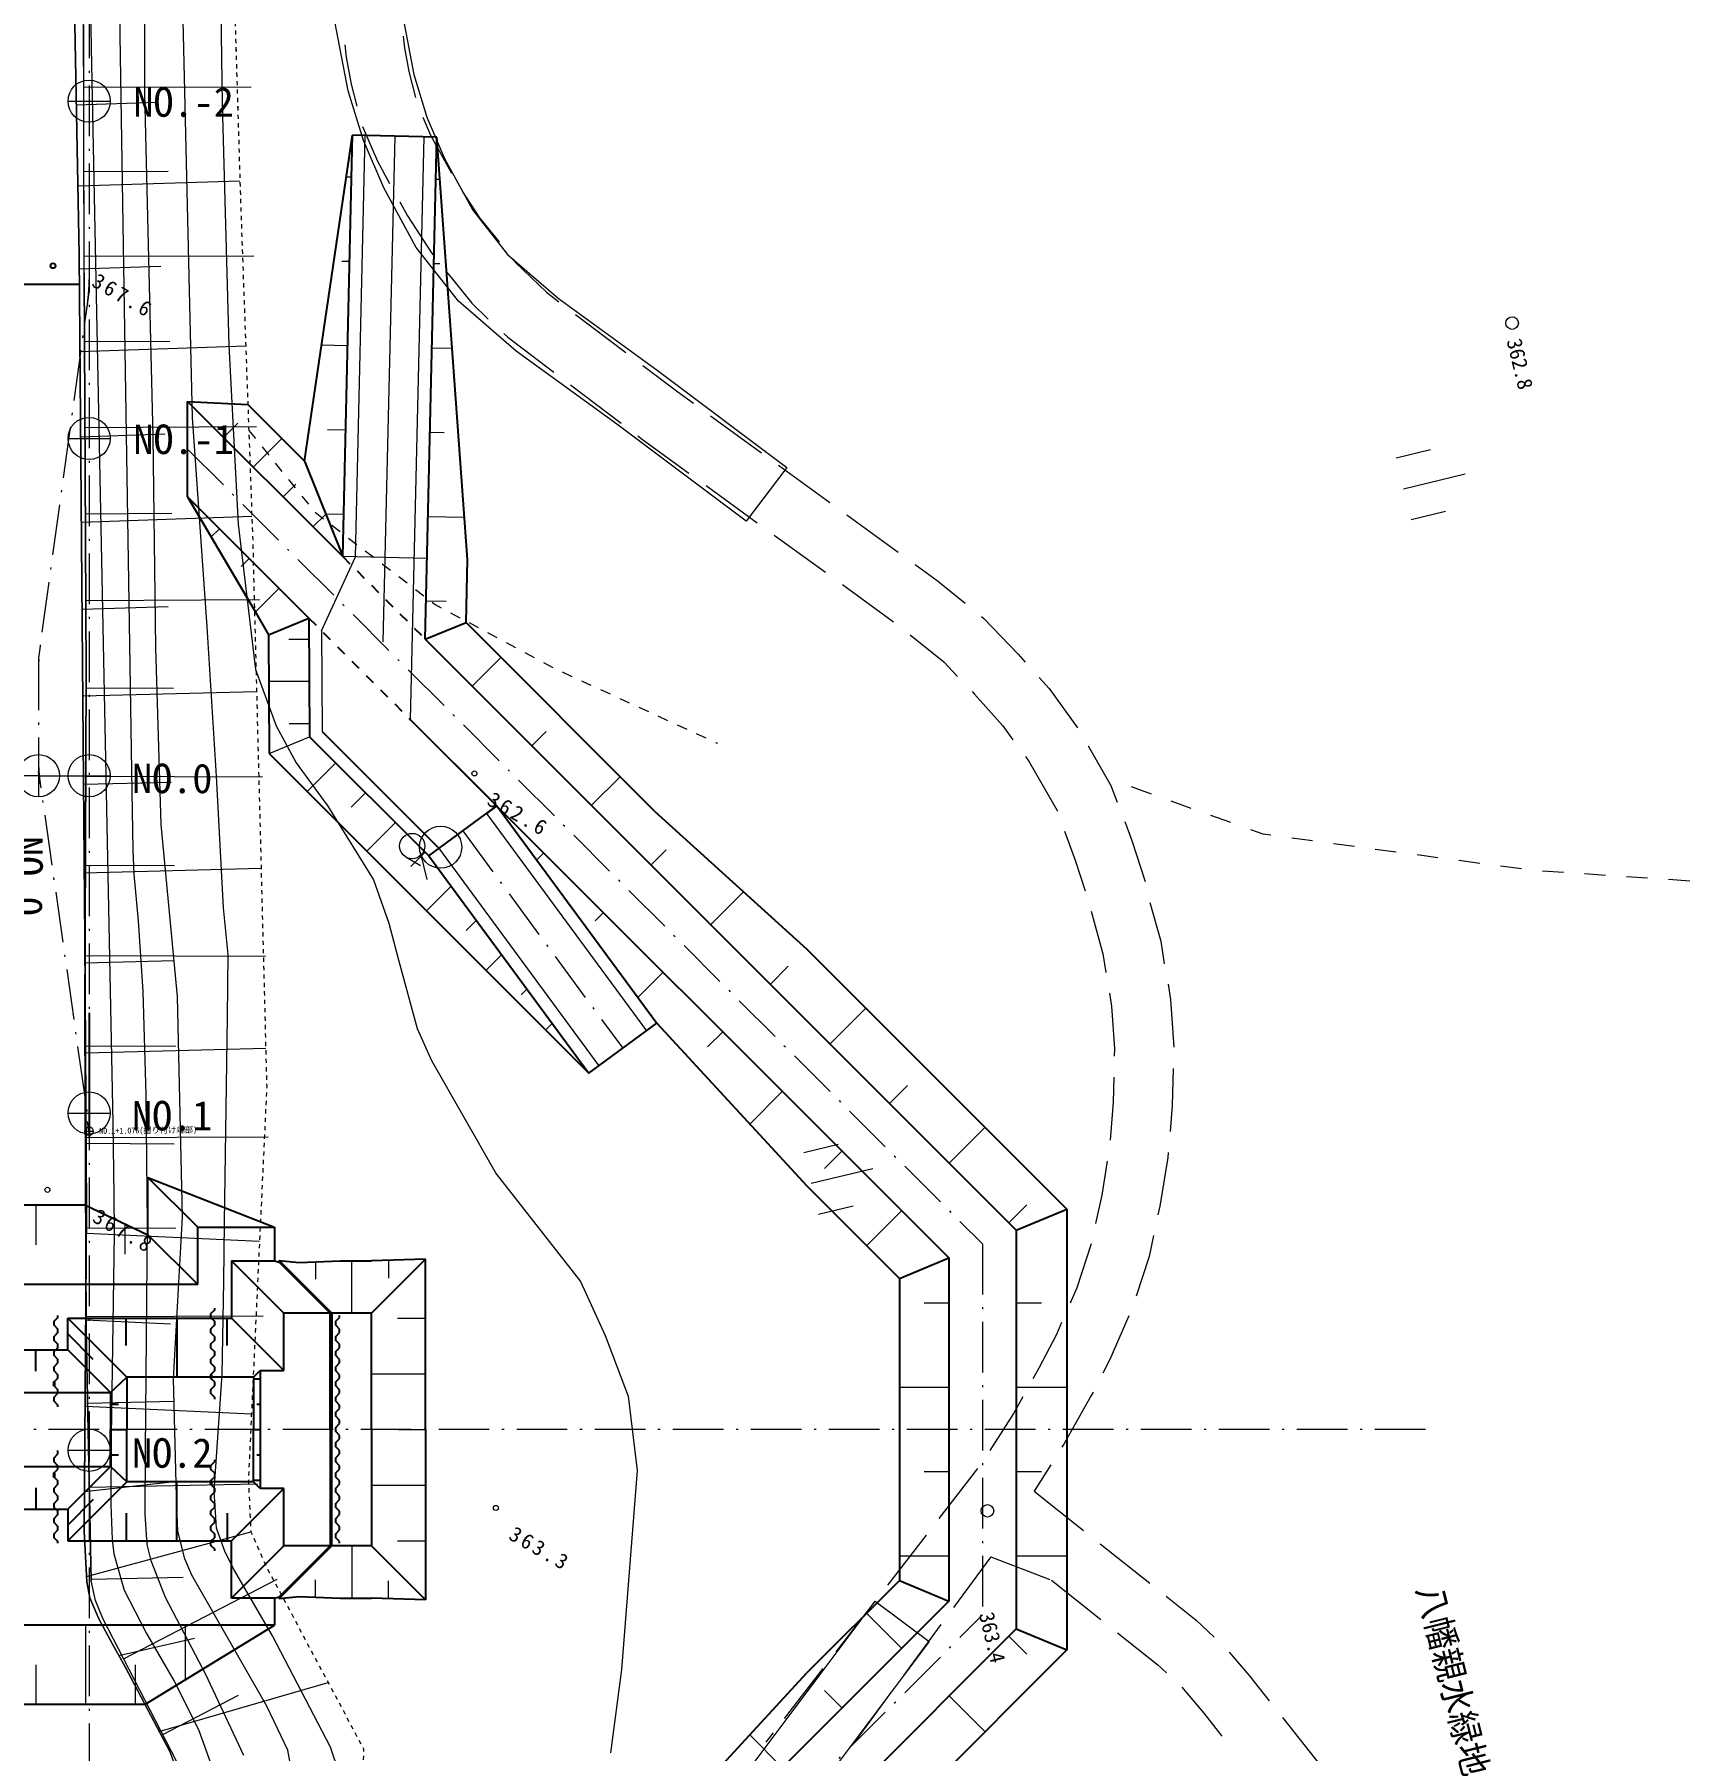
# Model space of a CAD drawing. Header units: millimetres. Extents: x -2078669 to -1085629, y -5987148 to 310365.
# Drawn here: x -1704799 to -1606660, y -1863998 to -1762225 of the extents above; entities that cross this region are included whole.
import ezdxf

# ---------------------------------------------------------------- set-up
doc = ezdxf.new("R2010")
doc.units = ezdxf.units.MM
doc.header["$LTSCALE"] = 500
for name, pattern in [('561019', [1, 0.5, -0.5]), ('56201', [2.5, 1.25, -1.25]), ('SXF_一点短鎖線', [9.25, 6, -1.5, 0.25, -1.5]), ('SXF_一点鎖線', [18.5, 12, -1.5, 3.5, -1.5]), ('SXF_跳び破線', [12, 6, -6])]:
    doc.linetypes.add(name, pattern=pattern)
doc.layers.get('Defpoints').update_dxf_attribs({"color": 153})
for name, color, linetype, lineweight in [('D-BGD', 7, 'Continuous', 13), ('D-BMK', 2, 'SXF_一点短鎖線', 13), ('D-BMK-HTXT', 7, 'Continuous', 13), ('D-BMK-HTXT-周囲堤', 7, 'Continuous', 13), ('D-BMK-OTRS', 7, 'Continuous', 13), ('D-BYP-STR1', 2, 'Continuous', 13), ('D-BYP-STR2', 6, 'Continuous', 25), ('D-BYP-STR4', 6, 'Continuous', 25), ('D-BYP-STRA', 1, 'Continuous', 25), ('●予備設計_LP横断', 7, 'Continuous', 13)]:
    doc.layers.add(name, color=color, linetype=linetype, lineweight=lineweight)
doc.styles.add('BIGFONT', font='txt', dxfattribs={"height": 0.2, "bigfont": 'BIGFONT'})
doc.styles.add('MS ゴシック', font='MS Gothic.ttf')
doc.styles.add('ＭＳ ゴシック', font='MS Gothic.ttf')

# ---------------------------------------------------------------- blocks, each defined once
blk = doc.blocks.new('M6331')
at = {"layer": '●予備設計_LP横断', "linetype": 'Continuous', "lineweight": 9}
blk.add_line((0, -0.75), (1, -0.75), dxfattribs=at)
blk.add_circle((0, 0), 0.75, dxfattribs=at)
blk = doc.blocks.new('M7312')
at = {"layer": '●予備設計_LP横断', "linetype": 'Continuous', "lineweight": 20}
blk.add_circle((0, 0), 0.15, dxfattribs=at)
blk = doc.blocks.new('河川平面')
at = {"layer": 'D-BGD', "linetype": 'Continuous'}
for p, q in [((1609119, -2714860, 368280), (1609038, -2675632, 368370)), ((1609100, -2703857), (1619019, -2703838)), ((1608658, -2704899), (1613434, -2704754)), ((1609110, -2708857), (1614101, -2708843)), ((1608744, -2709707), (1618356, -2709415)), ((1609118, -2713879), (1619176, -2713859)), ((1608824, -2714624), (1613667, -2714463)), ((1638256, -2717335, 363183), (1641243, -2719601, 363241)), ((1608869, -2719542), (1618699, -2719188)), ((1609137, -2718942), (1614205, -2718914)), ((1637963, -2721512, 363220), (1640951, -2723777, 363276)), ((1646252, -2723338, 363306), (1649284, -2725544, 363316)), ((1608914, -2724597), (1613897, -2724418)), ((1609164, -2724033), (1619345, -2723979)), ((1686901, -2725847), (1688941, -2725352)), ((1650295, -2726278, 363319), (1653329, -2728484, 363329)), ((1645988, -2727477, 363312), (1649021, -2729682, 363322)), ((1687343, -2727669), (1690987, -2726783)), ((1608959, -2729652), (1619062, -2729288)), ((1609198, -2729151), (1614311, -2729125)), ((1654340, -2729219, 363333), (1657373, -2731424, 363342)), ((1687785, -2729492), (1689826, -2728996)), ((1650032, -2730417, 363325), (1653066, -2732622, 363335)), ((1654077, -2733357, 363339), (1657110, -2735560, 363349)), ((1609004, -2734802), (1614102, -2734645)), ((1609217, -2734294), (1619515, -2734239)), ((1609044, -2739952), (1619341, -2739687)), ((1609239, -2739474), (1614416, -2739497)), ((1609217, -2744710), (1619688, -2744754)), ((1609086, -2745195), (1614281, -2745062)), ((1672394, -2745773, 363478), (1671218, -2745349, 363449)), ((1674745, -2746622, 363535), (1673569, -2746197, 363507)), ((1677096, -2747469, 363593), (1675920, -2747046, 363564)), ((1681948, -2748555, 363625), (1680710, -2748389, 363631)), ((1684426, -2748887, 363613), (1683186, -2748721, 363619)), ((1629040, -2749220), (1629433, -2750839)), ((1686903, -2749220, 363600), (1685665, -2749053, 363607)), ((1689381, -2749552, 363588), (1688143, -2749385, 363594)), ((1691860, -2749884, 363576), (1690620, -2749718, 363582)), ((1609127, -2750438), (1619610, -2750169)), ((1609201, -2749995), (1614481, -2750019)), ((1694337, -2750217, 363563), (1693098, -2750051, 363569)), ((1696826, -2750427, 363506), (1695580, -2750343, 363542)), ((1699320, -2750594, 363433), (1698073, -2750511, 363469)), ((1701813, -2750762, 363359), (1700566, -2750678, 363396)), ((1704306, -2750930, 363286), (1703059, -2750845, 363323)), ((1609167, -2755781), (1614456, -2755645)), ((1609172, -2755342), (1619863, -2755385)), ((1609168, -2760726), (1614554, -2760708)), ((1609203, -2761123), (1619885, -2760849)), ((1609189, -2766148), (1620033, -2766106)), ((1609238, -2766470), (1614464, -2766521)), ((1651783, -2767035), (1653823, -2766540)), ((1652225, -2768857), (1655869, -2767971)), ((1652667, -2770680), (1654708, -2770184)), ((1609209, -2771511), (1614564, -2771486)), ((1609254, -2771817), (1619516, -2772295)), ((1609215, -2776945), (1614246, -2777180)), ((1609236, -2776763), (1619734, -2776719)), ((1609177, -2782074), (1619038, -2782534)), ((1609323, -2781888), (1614441, -2781774)), ((1662090, -2785764, 363402), (1659797, -2788731, 363430)), ((1666424, -2785556, 363405), (1665440, -2787120, 363360)), ((1609138, -2787126), (1614121, -2786576)), ((1609423, -2786871), (1619389, -2786671)), ((1665440, -2787120, 363360), (1668378, -2789450, 363317)), ((1609259, -2792174), (1619008, -2789521)), ((1659033, -2789720, 363439), (1656740, -2792687, 363467)), ((1669358, -2790227, 363303), (1672296, -2792557, 363260)), ((1662877, -2790999, 363310), (1660652, -2794018, 363366)), ((1662877, -2790999, 363310), (1666372, -2792357, 363310)), ((1609527, -2792329), (1614990, -2792216)), ((1611452, -2797046), (1620560, -2792338)), ((1666469, -2792395, 363310), (1669405, -2794727, 363268)), ((1655975, -2793677, 363477), (1653682, -2796644, 363505)), ((1659912, -2795023, 363384), (1657688, -2798043, 363440)), ((1611174, -2796846), (1615671, -2795821)), ((1652918, -2797632, 363514), (1650625, -2800600, 363542)), ((1613564, -2801355), (1623583, -2798449)), ((1613780, -2801544), (1618279, -2799216)), ((1656947, -2799049, 363459), (1654723, -2802068, 363515)), ((1680162, -2800525, 363195), (1682487, -2803466, 363236)), ((1649548, -2802003, 363555), (1649983, -2801431, 363550))]:
    blk.add_line(p, q, dxfattribs=at)
at = {"layer": 'D-BGD', "linetype": 'Continuous', "flags": 128}
for points in [[(1614196, -2802555), (1611544, -2797523), (1610785, -2796134), (1609990, -2794678), (1609448, -2793437), (1609275, -2792488), (1609120, -2789483), (1609265, -2770458), (1609158, -2754356), (1608991, -2733247), (1608817, -2713807), (1608555, -2699081), (1609014, -2666342), (1609021, -2620514)], [(1648369, -2729602), (1640710, -2723847), (1634729, -2719505), (1631309, -2716546), (1628807, -2713365), (1626888, -2709836), (1625672, -2707023), (1624776, -2704068), (1624009, -2700061), (1623561, -2695700), (1623183, -2691188), (1623197, -2683914), (1623477, -2676693), (1623813, -2672469), (1624796, -2667409), (1628250, -2652121), (1629016, -2648256), (1629716, -2644727), (1630896, -2635890), (1631250, -2632963), (1631771, -2628636), (1632704, -2620514)], [(1636730, -2620514), (1635743, -2629104), (1635219, -2633453), (1634864, -2636395), (1633664, -2645381), (1632948, -2648993), (1632163, -2652951), (1628711, -2668230), (1627783, -2673012), (1627471, -2676930), (1627197, -2683996), (1627183, -2691025), (1627543, -2695329), (1627971, -2699480), (1628665, -2703109), (1629434, -2705645), (1630488, -2708083), (1632161, -2711158), (1634216, -2713773), (1637218, -2716368), (1643087, -2720630), (1650772, -2726405), (1648369, -2729602)], [(1608555, -2699081), (1608817, -2713807), (1608991, -2733247), (1609158, -2754356), (1609265, -2770458), (1609120, -2789483)], [(1609120, -2789483), (1609275, -2792488), (1609448, -2793437), (1609990, -2794678), (1610785, -2796134), (1611544, -2797523), (1614196, -2802555), (1615082, -2805064), (1615231, -2805958), (1615273, -2807092), (1615472, -2812388), (1615628, -2817764), (1615471, -2822577), (1615363, -2823344), (1615029, -2824221), (1612556, -2828756), (1610099, -2832855), (1609457, -2834072), (1609409, -2834630), (1609279, -2836167)], [(1624340, -2870692), (1622973, -2865288), (1622060, -2860204), (1621936, -2855896), (1622101, -2850193), (1622392, -2845766), (1623449, -2840970), (1624701, -2837344), (1626776, -2832753), (1629062, -2829134), (1631526, -2825504), (1635922, -2820190), (1637930, -2817762), (1645470, -2807698), (1656020, -2793627), (1659220, -2796026)], [(1659220, -2796026), (1648671, -2810097), (1641073, -2820237), (1639084, -2822643), (1634729, -2827907), (1632408, -2831326), (1630307, -2834654), (1628422, -2838824), (1627305, -2842057), (1626363, -2846332), (1626097, -2850383), (1625937, -2855896), (1626050, -2859790), (1626886, -2864443), (1628320, -2870115), (1628491, -2870692)]]:
    blk.add_lwpolyline(points, dxfattribs=at)
for points, elevation in [([(1610013, -2620514), (1610004, -2655012), (1609981, -2662598), (1609913, -2668183), (1609452, -2691949), (1609445, -2695730), (1609534, -2701509), (1610811, -2765298), (1610885, -2769571), (1610897, -2771846), (1610716, -2783859), (1610693, -2787913), (1610772, -2789970), (1610879, -2790832), (1611484, -2792973), (1612825, -2795553), (1614449, -2798377), (1615902, -2801242), (1616987, -2804270)], 367000), ([(1611715, -2620514), (1611197, -2668195), (1611105, -2685482), (1611228, -2700780), (1611946, -2745632), (1612011, -2749082), (1612060, -2750532), (1612325, -2753298), (1612593, -2757485), (1612783, -2763612), (1612864, -2771282), (1612734, -2784705), (1612727, -2788483), (1612845, -2790265), (1613065, -2791226), (1613931, -2793393), (1615912, -2797217), (1616301, -2797929), (1618572, -2802762)], 366000), ([(1621613, -2804739), (1621190, -2802460), (1619945, -2799860), (1615503, -2792088), (1615083, -2791125), (1614669, -2789480), (1614591, -2787428), (1614424, -2780447), (1614954, -2770848), (1614660, -2757775), (1613687, -2747587), (1613373, -2737098), (1613203, -2724566), (1612724, -2704239), (1612726, -2695354), (1612599, -2678222), (1612988, -2655305), (1612966, -2630582), (1613359, -2620514)], 365000), ([(1624244, -2803817), (1623725, -2802293), (1620285, -2795694), (1618029, -2791812), (1617489, -2790721), (1616969, -2789309), (1616837, -2787094), (1617312, -2780196), (1617397, -2774676), (1617446, -2771179), (1617614, -2759007), (1617664, -2755279), (1617387, -2752525), (1616960, -2744706), (1616414, -2735865), (1615549, -2723449), (1615307, -2713395), (1614941, -2697350)], 364000), ([(1617118, -2692517), (1617295, -2704845), (1617707, -2719180), (1618258, -2729775), (1619284, -2738394), (1620512, -2741723), (1621690, -2743916), (1623569, -2746498), (1626274, -2750869), (1627187, -2753428), (1627773, -2755690), (1628854, -2759670), (1629723, -2761569), (1633551, -2768293), (1638543, -2774672), (1640014, -2777876), (1641376, -2781486), (1641915, -2785883), (1640984, -2797690), (1640322, -2802625)], 363000)]:
    blk.add_lwpolyline(points, dxfattribs=dict(at, elevation=elevation))
at = {"layer": 'D-BGD', "linetype": '561019', "flags": 128}
for points in [[(1618950, -2620514), (1618959, -2621129), (1618665, -2658302), (1618663, -2658627), (1618571, -2661701), (1617747, -2689368), (1618403, -2710987), (1619104, -2730441), (1619135, -2731637), (1619943, -2763133), (1618853, -2786511), (1619008, -2789521), (1619927, -2791602), (1625688, -2802391), (1625125, -2825293), (1624564, -2827572), (1623496, -2829911), (1618630, -2838640), (1618342, -2840170), (1618771, -2861642), (1618913, -2870692)], [(1618950, -2620514), (1618959, -2621129), (1618665, -2658302), (1618663, -2658627), (1618571, -2661701), (1617747, -2689368), (1618356, -2709415)]]:
    blk.add_lwpolyline(points, dxfattribs=at)
at = {"layer": 'D-BGD', "linetype": 'Continuous', "extrusion": (-0.560903, -0.252732, 0.788362), "elevation": 56225}
blk.add_lwpolyline([(3136067, 518133), (3137239, 518105), (3139804, 518364)], dxfattribs=at)
at = {"layer": 'D-BGD', "linetype": 'Continuous', "extrusion": (-0.522307, -0.234465, 0.819891), "elevation": 83131}
blk.add_lwpolyline([(3134586, 515159), (3136829, 515112), (3138328, 515260)], dxfattribs=at)
at = {"layer": 'D-BGD', "linetype": 'Continuous', "extrusion": (0.001612, -0.020011, 0.999798), "elevation": 420061}
blk.add_lwpolyline([(1408664, -2824424), (1409550, -2826065), (1410597, -2827562), (1410629, -2827610)], dxfattribs=at)
at = {"layer": 'D-BGD', "linetype": 'Continuous', "extrusion": (0.016449, -0.001732, 0.999863), "elevation": 394691}
blk.add_lwpolyline([(-2529133, -1899645), (-2529529, -1900051), (-2530821, -1901338), (-2531659, -1902409)], dxfattribs=at)
at = {"layer": 'D-BGD', "linetype": 'Continuous', "extrusion": (-0.143152, -0.164739, 0.975894), "elevation": 568325}
blk.add_lwpolyline([(3016489, -877315), (3016819, -877334), (3020231, -877100)], dxfattribs=at)
at = {"layer": 'D-BGD', "linetype": 'Continuous', "extrusion": (0.311673, 0.432353, 0.846127), "elevation": -356949}
blk.add_lwpolyline([(-2922970, 1248230), (-2925577, 1248305), (-2926719, 1248311)], dxfattribs=at)
at = {"layer": 'D-BGD', "linetype": '56201', "flags": 128}
blk.add_lwpolyline([(1618880, -2724215), (1622794, -2729051), (1629936, -2734540), (1637037, -2738340), (1646676, -2742766)], dxfattribs=at)
at = {"layer": 'D-BGD', "linetype": 'Continuous', "extrusion": (0.276473, 0.38442, 0.880786), "elevation": -273425}
blk.add_lwpolyline([(-2923790, 1275829), (-2924142, 1275840), (-2927540, 1275859)], dxfattribs=at)
at = {"layer": 'D-BGD', "linetype": 'Continuous', "extrusion": (-0.149064, -0.200905, 0.968203), "elevation": 653493}
blk.add_lwpolyline([(2959813, -1076757), (2961440, -1076741), (2963560, -1076836)], dxfattribs=at)
at = {"layer": 'D-BGD', "linetype": 'Continuous', "extrusion": (0.406293, 0.48461, 0.774648), "elevation": -370915}
blk.add_lwpolyline([(-3028624, 1028902), (-3031186, 1028852), (-3032362, 1029021)], dxfattribs=at)
at = {"layer": 'D-BGD', "linetype": 'Continuous', "extrusion": (0.045013, 0.020275, 0.998781), "elevation": 382529}
blk.add_lwpolyline([(-3181336, -375544), (-3182167, -375807), (-3184985, -376394)], dxfattribs=at)
at = {"layer": 'D-BGD', "linetype": 'Continuous', "extrusion": (-0.032566, -0.036028, 0.99882), "elevation": 407680}
blk.add_lwpolyline([(3074864, -900128), (3075235, -900206), (3078406, -901240), (3078438, -901256)], dxfattribs=at)
at = {"layer": 'D-BGD', "linetype": 'Continuous', "extrusion": (-0.0021, -0.016095, 0.999868), "elevation": 404060}
blk.add_lwpolyline([(2009504, -2497752), (2011142, -2499908), (2011624, -2500833)], dxfattribs=at)
at = {"layer": 'D-BGD', "linetype": 'Continuous', "extrusion": (-0.011851, -0.019507, 0.999739), "elevation": 397095}
blk.add_lwpolyline([(2854450, -1471855), (2855383, -1472600), (2857324, -1474265)], dxfattribs=at)
at = {"layer": 'D-BGD', "linetype": 'Continuous', "extrusion": (0.004636, -0.015047, 0.999876), "elevation": 412442}
blk.add_lwpolyline([(1665545, -2742074), (1666181, -2743805), (1666773, -2745616)], dxfattribs=at)
at = {"layer": 'D-BGD', "linetype": 'Continuous', "extrusion": (0.021322, 0.125766, 0.991831), "elevation": 50846}
blk.add_lwpolyline([(-2115223, 2455368), (-2114760, 2455383), (-2113985, 2455242)], dxfattribs=at)
at = {"layer": 'D-BGD', "linetype": 'Continuous', "extrusion": (0.028455, -0.008239, 0.999561), "elevation": 433338}
blk.add_lwpolyline([(-2179985, -2356760), (-2182208, -2358144), (-2183236, -2358616)], dxfattribs=at)
at = {"layer": 'D-BGD', "linetype": 'Continuous', "extrusion": (0.027459, -0.006993, 0.999598), "elevation": 428343}
blk.add_lwpolyline([(-2254355, -2288579), (-2256425, -2289779), (-2257675, -2290308)], dxfattribs=at)
at = {"layer": 'D-BGD', "linetype": 'Continuous', "extrusion": (-0.035639, -0.016567, 0.999227), "elevation": 349017}
blk.add_lwpolyline([(3205519, 369254), (3206391, 368999), (3209044, 367981)], dxfattribs=at)
at = {"layer": 'D-BGD', "linetype": 'Continuous', "extrusion": (-0.795837, 0.056889, 0.602833), "elevation": -1270100}
blk.add_lwpolyline([(2635677, 1414954), (2637867, 1415131), (2639419, 1415106)], dxfattribs=at)
at = {"layer": 'D-BGD', "linetype": 'Continuous', "extrusion": (-0.841987, 0.058751, 0.536289), "elevation": -1373708}
blk.add_lwpolyline([(2639604, 1303299), (2641095, 1303422), (2643349, 1303384)], dxfattribs=at)
at = {"layer": 'D-BGD', "linetype": 'Continuous', "extrusion": (0.003297, -0.014377, 0.999891), "elevation": 408654}
blk.add_lwpolyline([(1672190, -2761438), (1672166, -2761730), (1671685, -2764614), (1671574, -2765135)], dxfattribs=at)
at = {"layer": 'D-BGD', "linetype": 'Continuous', "extrusion": (0.011, -0.016721, 0.9998), "elevation": 427950}
blk.add_lwpolyline([(-126043, -3221876), (-127420, -3223375), (-128646, -3224574)], dxfattribs=at)
at = {"layer": 'D-BGD', "linetype": 'Continuous', "extrusion": (0.006544, -0.014921, 0.999867), "elevation": 415583}
blk.add_lwpolyline([(1670106, -2766054), (1669839, -2767311), (1669077, -2769655)], dxfattribs=at)
at = {"layer": 'D-BGD', "linetype": 'Continuous', "extrusion": (0.637031, -0.216842, 0.73971), "elevation": 1933013}
blk.add_lwpolyline([(-2086799, -1584962), (-2089538, -1585018), (-2090541, -1584904)], dxfattribs=at)
at = {"layer": 'D-BGD', "linetype": 'Continuous', "extrusion": (-0.684496, 0.348215, 0.640478), "elevation": -1878045}
blk.add_lwpolyline([(1717192, 2039316), (1720014, 2039574), (1720930, 2039565)], dxfattribs=at)
at = {"layer": 'D-BGD', "linetype": 'Continuous', "extrusion": (-0.178485, 0.087118, 0.980078), "elevation": -183936}
blk.add_lwpolyline([(1767339, 2737775), (1767624, 2737768), (1770888, 2737563), (1771081, 2737542)], dxfattribs=at)
at = {"layer": 'D-BGD', "linetype": 'Continuous', "extrusion": (0.027922, -0.031077, 0.999127), "elevation": 496062}
blk.add_lwpolyline([(-620640, -3163729), (-621711, -3164088), (-624238, -3164783)], dxfattribs=at)
at = {"layer": 'D-BGD', "linetype": 'Continuous', "extrusion": (-0.0135, -0.035404, 0.999282), "elevation": 439292}
blk.add_lwpolyline([(2558692, -1998658), (2560862, -1999344), (2562227, -1999898)], dxfattribs=at)
at = {"layer": 'D-BGD', "linetype": 'Continuous', "extrusion": (-0.040229, -0.068491, 0.99684), "elevation": 486376}
blk.add_lwpolyline([(2856124, -1530677), (2859144, -1531106), (2859828, -1531257)], dxfattribs=at)
at = {"layer": 'D-BGD', "linetype": 'Continuous', "extrusion": (0.388587, 0.319274, 0.864329), "elevation": 72672}
blk.add_lwpolyline([(-3225448, 597244), (-3227278, 597198), (-3229197, 597240)], dxfattribs=at)
at = {"layer": 'D-BGD', "linetype": 'Continuous', "extrusion": (0.426372, 0.34905, 0.834488), "elevation": 40004}
blk.add_lwpolyline([(-3226130, 598530), (-3228142, 598479), (-3229880, 598513)], dxfattribs=at)
at = {"layer": 'D-BGD', "linetype": 'Continuous'}
for points in [[(1615473, -2813810, 368400), (1615503, -2805510, 368350), (1615442, -2805095, 368370), (1615373, -2804813, 368380), (1615226, -2804347, 368420), (1610224, -2794667, 368260), (1609794, -2793590, 368280), (1609534, -2792437, 368300), (1609236, -2777605, 368510), (1609158, -2758979, 368490), (1609245, -2738601, 368470), (1609119, -2714860, 368280), (1609038, -2675632, 368370), (1609172, -2662075, 368370), (1609082, -2627858, 368360), (1609044, -2620514, 368307)], [(1628028, -2700834, 362740), (1628117, -2701535, 362680), (1628376, -2702930, 363020), (1628761, -2704463, 363084)], [(1624566, -2701346, 362739), (1624659, -2702074, 362680), (1624960, -2703677, 363020), (1625287, -2704983, 363065)], [(1627834, -2710657, 363226), (1628291, -2711486, 363280), (1629705, -2713682, 363240), (1629826, -2713828, 363237)], [(1634518, -2714034, 363194), (1634714, -2714278, 363190), (1636525, -2716023, 363150), (1637260, -2716580, 363164)], [(1609119, -2714860, 368280), (1609245, -2738601, 368470), (1609158, -2758979, 368490), (1609236, -2777605, 368510), (1609534, -2792437, 368300)], [(1662318, -2735242, 363312), (1662468, -2735364, 363310), (1664490, -2737484, 363550), (1664902, -2737944, 363541)], [(1661763, -2739698, 363530), (1661915, -2739857, 363550), (1663585, -2741728, 363510), (1664186, -2742553, 363498)], [(1669905, -2757581, 363260), (1670020, -2758345, 363250), (1670200, -2760882, 363210), (1670189, -2761314, 363240)], [(1667071, -2777112, 363442), (1666765, -2777812, 363500), (1665726, -2779822, 363480), (1665371, -2780449, 363471)], [(1615473, -2813810, 368400), (1615503, -2805510, 368350), (1615442, -2805095, 368370), (1615373, -2804813, 368380), (1615226, -2804347, 368420), (1610224, -2794667, 368260), (1609794, -2793590, 368280), (1609534, -2792437, 368300)]]:
    blk.add_polyline3d(points, dxfattribs=at)
for centre, radius in [((1693782, -2717850, 362810), 375), ((1630254, -2748925), 1250), ((1662676, -2788277, 363380), 375)]:
    blk.add_circle(centre, radius, dxfattribs=at)
at = {"layer": 'D-BGD', "linetype": 'Continuous', "lineweight": 20, "xscale": 1000, "yscale": 1000, "zscale": 1000, "rotation": 330.1091246385173}
for p in [(1607274, -2714449, 367608), (1632255, -2744553, 362613), (1606945, -2769242, 367818), (1633536, -2788108, 363288)]:
    blk.add_blockref('M7312', p, dxfattribs=at)
at = {"layer": 'D-BGD', "linetype": 'Continuous', "lineweight": 9, "xscale": 1000, "yscale": 1000, "zscale": 1000, "rotation": 330.1091246385173}
blk.add_blockref('M6331', (1628569, -2748856), dxfattribs=at)
at = {"layer": 'D-BGD', "linetype": 'Continuous'}
for s, height, rotation, style, p in [('362.8', 900, 283.66942, 'MS ゴシック', (1693445, -2718888)), ('八幡親水緑地', 1750, 284.10912, 'BIGFONT', (1687956, -2792955)), ('363.4', 900, 283.66942, 'MS ゴシック', (1662163, -2794404))]:
    blk.add_text(s, height=height, rotation=rotation, dxfattribs=dict(at, style=style)).set_placement(p)
at = {"layer": 'D-BGD', "linetype": 'Continuous', "char_height": 900, "attachment_point": 7, "rotation": 330.10912, "line_spacing_factor": 0.722892, "style": 'MS ゴシック'}
for s, insert in [('\\T1.287;367.6', (1609497, -2715635, 367608)), ('\\T1.287;362.6', (1632934, -2746381, 362613)), ('\\T1.284;367.8', (1609538, -2771104, 367818)), ('\\T1.284;363.3', (1634216, -2789936, 363288))]:
    blk.add_mtext(s, dxfattribs=dict(at, insert=insert))

msp = doc.modelspace()

# ---------------------------------------------------------------- linework, layer by layer
at = {"layer": 'D-BMK', "ltscale": 10}
msp.add_line((-1683435.8, -1768258.3, 266595.6), (-1684199.8, -1801166, -53832), dxfattribs=at)
at = {"layer": 'D-BMK'}
for p, q in [((-1695712.2, -1786825.1), (-1648584.6, -1833952.7)), ((-1679398.5, -1809462.6, -23232), (-1669915.7, -1822349.7, -23232)), ((-1648584.6, -1833952.7), (-1648584.6, -1855952.7)), ((-1695712.2, -1903080.4), (-1648584.6, -1855952.7))]:
    msp.add_line(p, q, dxfattribs=at)
at = {"layer": 'D-BMK', "linetype": 'SXF_一点鎖線', "lineweight": 13}
msp.add_line((-1704552.5, -1806186.7), (-1701552.5, -1806186.7), dxfattribs=at)
msp.add_line((-1704552.5, -1806186.7), (-1701552.5, -1806186.7), dxfattribs=at)
at = {"layer": 'D-BMK', "linetype": 'SXF_一点短鎖線'}
msp.add_line((-1622324.6, -1844952.7), (-1736237.2, -1844952.7), dxfattribs=at)
at = {"layer": 'D-BMK', "linetype": 'SXF_一点短鎖線', "flags": 128}
msp.add_lwpolyline([(-1701552.5, -1682013.4), (-1701552.5, -1932191.7)], dxfattribs=at)
msp.add_lwpolyline([(-1701552.5, -1682013.4), (-1701552.5, -1932191.7)], dxfattribs=at)
msp.add_lwpolyline([(-1701552.5, -1776365.2, -0.03421088), (-1701692.6, -1778410.7), (-1704459.1, -1798508.6, 0.03421088), (-1704552.5, -1799872.2), (-1704552.5, -1805230.7, 0.03536351), (-1704452.7, -1806640), (-1701652.3, -1826313.4, -0.03536351), (-1701552.5, -1827722.6)], format="xyb", dxfattribs=at)
msp.add_lwpolyline([(-1701552.5, -1776365.2, -0.03421088), (-1701692.6, -1778410.7), (-1704459.1, -1798508.6, 0.03421088), (-1704552.5, -1799872.2), (-1704552.5, -1805230.7, 0.03536351), (-1704452.7, -1806640), (-1701652.3, -1826313.4, -0.03536351), (-1701552.5, -1827722.6)], format="xyb", dxfattribs=at)
at = {"layer": 'D-BMK'}
msp.add_lwpolyline([(-1704552.5, -1806186.7), (-1737359.5, -1806186.7, -0.07871153), (-1768265, -1801291.2), (-1834923.4, -1779629.7)], format="xyb", dxfattribs=at)
msp.add_lwpolyline([(-1704552.5, -1806186.7), (-1737359.5, -1806186.7, -0.07871153), (-1768265, -1801291.2), (-1834923.4, -1779629.7)], format="xyb", dxfattribs=at)
at = {"layer": 'D-BMK-HTXT', "color": 7, "linetype": 'Continuous', "lineweight": 13}
for p, q in [((-1702802.5, -1766186.7, 329093), (-1700302.5, -1766186.7, -329093)), ((-1702802.5, -1786186.7, 329093), (-1700302.5, -1786186.7, -329093)), ((-1702802.5, -1806186.7, 329093), (-1700302.5, -1806186.7, -329093)), ((-1702802.4, -1826186.7, 329066.8), (-1700302.4, -1826186.7, -329119.1)), ((-1702802.5, -1846186.7, 329093), (-1700302.5, -1846186.7, -329093))]:
    msp.add_line(p, q, dxfattribs=at)
for centre in [(-1701552.5, -1766186.7, 0), (-1701552.5, -1786186.7, 0), (-1701552.5, -1806186.7, 0), (-1701552.4, -1826186.7, -26.2), (-1701552.5, -1846186.7, 0)]:
    msp.add_circle(centre, 1250, dxfattribs=at)
at = {"layer": 'D-BMK-HTXT-周囲堤', "color": 7, "linetype": 'Continuous', "lineweight": 13}
msp.add_line((-1704553.3, -1804936.7), (-1704551.7, -1807436.7), dxfattribs=at)
msp.add_circle((-1704552.5, -1806186.7), 1250, dxfattribs=at)
at = {"layer": 'D-BMK-OTRS', "color": 7, "linetype": 'Continuous', "lineweight": 13}
for p, q in [((-1701552.5, -1776365.2), (-1701552.5, -1777392.8)), ((-1701552.5, -1777392.8), (-1701692.6, -1778410.7)), ((-1704459.1, -1798508.6), (-1704552.5, -1799187.2)), ((-1704552.5, -1799187.2), (-1704552.5, -1799872.2)), ((-1704552.5, -1805230.7), (-1704552.6, -1805938.9)), ((-1704452.7, -1806640), (-1704552.6, -1805938.9)), ((-1701552.5, -1827399.3), (-1701652.2, -1826698.6)), ((-1701552.5, -1827399.3), (-1701552.5, -1828107.1))]:
    msp.add_line(p, q, dxfattribs=at)
at = {"layer": 'D-BYP-STR1'}
for p, q in [((-1685765.6, -1793211, 23232), (-1685185.3, -1768217.7, 266595.6)), ((-1682489, -1802876.8, -70094.4), (-1681686.3, -1768298.9, 266595.6)), ((-1685993.1, -1770699.6, 23232), (-1686302.5, -1770692.4, 23232)), ((-1680994.5, -1770815.7, 23232), (-1680754.6, -1770821.2, 23232)), ((-1686109.2, -1775698.3, 23232), (-1686573.2, -1775687.5, 23232)), ((-1681110.5, -1775814.3, 23232), (-1680750.6, -1775822.7, 23232)), ((-1686225.2, -1780696.9, 23232), (-1687771.9, -1780661, 23232)), ((-1681226.6, -1780813, 23232), (-1680026.9, -1780840.8, 23232)), ((-1693586.4, -1786122.5, 23232), (-1692737.9, -1785274, 23232)), ((-1686341.3, -1785695.6, 23232), (-1687424, -1785670.4, 23232)), ((-1681342.6, -1785811.6, 23232), (-1680502.9, -1785831.1, 23232)), ((-1691818.7, -1787890.3, 23232), (-1690121.6, -1786193.2, 23232)), ((-1690050.9, -1789658, 23232), (-1689294.5, -1788901.6, 23232)), ((-1688283.1, -1791425.8, 23232), (-1687526.7, -1790669.4, 23232)), ((-1686457.3, -1790694.2, 23232), (-1687526.7, -1790669.4, 23232)), ((-1681458.7, -1790810.3, 23232), (-1679299.3, -1790860.4, 23232)), ((-1693826.7, -1791539.1), (-1694313.6, -1792026.1)), ((-1687769, -1797596.7), (-1685765.6, -1793211, 23232)), ((-1681516.7, -1793309.6, 23232), (-1686515.4, -1793193.6, 23232)), ((-1692058.9, -1793306.9), (-1692530.7, -1793778.6)), ((-1690291.1, -1795074.6), (-1691692.9, -1796476.4)), ((-1681574.7, -1795808.9, 23232), (-1680375, -1795836.8, 23232)), ((-1688516.2, -1798102.4), (-1689716.2, -1798102.4)), ((-1687769, -1797596.7), (-1687734.9, -1803560.8)), ((-1678839.2, -1800869.7), (-1677142.2, -1799172.6)), ((-1688501.9, -1800602.4), (-1690901.9, -1800602.4)), ((-1688487.5, -1803102.4), (-1689687.6, -1803102.4)), ((-1690877.4, -1804873), (-1688483.1, -1803873.2)), ((-1675303.7, -1804405.2), (-1674455.2, -1803556.7)), ((-1686930.7, -1805425.6), (-1688627.8, -1807122.7)), ((-1671768.2, -1807940.7), (-1670071.1, -1806243.7)), ((-1685163, -1807193.4), (-1686011.5, -1808041.9)), ((-1677988.9, -1808425.4, -23232), (-1668506.2, -1821312.5, -23232)), ((-1683395.2, -1808961.2), (-1685092.3, -1810658.2)), ((-1680841.6, -1810454.1, -23232), (-1671325.2, -1823386.9, -23232)), ((-1681627.4, -1810728.9), (-1682476, -1811577.4)), ((-1674596.6, -1810769.2), (-1675020.9, -1811193.5)), ((-1668232.6, -1811476.3), (-1667347.4, -1810591)), ((-1680095.9, -1812732.9), (-1681557.4, -1814194.5)), ((-1664697.1, -1815011.8), (-1662752.3, -1813067)), ((-1671061.1, -1814304.7), (-1671542.3, -1814785.9)), ((-1678597.2, -1814769.7), (-1679193.8, -1815366.4)), ((-1677098.4, -1816806.5), (-1678023.5, -1817731.6)), ((-1661161.6, -1818547.3), (-1660102, -1817487.8)), ((-1667525.5, -1817840.2), (-1669026, -1819340.7)), ((-1675599.7, -1818843.3), (-1675928.1, -1819171.8)), ((-1657626, -1822082.9), (-1655504.7, -1819961.6)), ((-1674101, -1820880.1), (-1674489.6, -1821268.8)), ((-1663990, -1821375.8), (-1664885.1, -1822270.9)), ((-1654090.5, -1825618.4), (-1653029.8, -1824557.7)), ((-1660454.5, -1824911.3), (-1662385.6, -1826842.4)), ((-1650555, -1829153.9), (-1648433.7, -1827032.6)), ((-1656918.9, -1828446.8), (-1657954.8, -1829482.7)), ((-1704714.8, -1831652.7), (-1704714.8, -1834002.7)), ((-1701761.1, -1831652.7), (-1701761.1, -1836352.7)), ((-1647019.4, -1832689.5), (-1645958.8, -1831628.8)), ((-1699442.8, -1832750.1), (-1699442.8, -1834551.4)), ((-1653383.4, -1831982.4), (-1655455.2, -1834054.1)), ((-1688745.6, -1836513.1), (-1690285.2, -1834973.4)), ((-1685985.2, -1838052.7), (-1685985.2, -1834952.7)), ((-1683800, -1834921), (-1683800, -1835979.6)), ((-1688135.2, -1835013.3), (-1688135.2, -1836035.3)), ((-1652049.5, -1837452.7), (-1650584.6, -1837452.7)), ((-1646584.6, -1837452.7), (-1645084.6, -1837452.7)), ((-1683264.5, -1838352.7), (-1681614.9, -1838352.7)), ((-1687155.9, -1841652.7), (-1687255.9, -1841652.7)), ((-1684814.5, -1841652.7), (-1681614.9, -1841652.7)), ((-1653514.5, -1842452.7), (-1650584.6, -1842452.7)), ((-1646584.6, -1842452.7), (-1643584.6, -1842452.7)), ((-1687205.9, -1844952.7), (-1687255.9, -1844952.7)), ((-1683214.7, -1844952.7), (-1681614.9, -1844952.7)), ((-1652049.5, -1847452.7), (-1650584.6, -1847452.7)), ((-1646584.6, -1847452.7), (-1645084.6, -1847452.7)), ((-1687155.9, -1848252.7), (-1687255.9, -1848252.7)), ((-1684814.5, -1848252.7), (-1681614.9, -1848252.7)), ((-1685985.2, -1851852.7), (-1685985.2, -1854952.7)), ((-1683264.5, -1851552.7), (-1681614.9, -1851552.7)), ((-1653514.5, -1852452.7), (-1650584.6, -1852452.7)), ((-1646584.6, -1852452.7), (-1643584.6, -1852452.7)), ((-1688745.6, -1853392.4), (-1690285.2, -1854932.1)), ((-1688135.2, -1854892.2), (-1688135.2, -1853870.2)), ((-1683800, -1854984.5), (-1683800, -1853925.9)), ((-1653383.4, -1857923.1), (-1655455.2, -1855851.4)), ((-1701764.9, -1856552.7), (-1701764.9, -1861252.7)), ((-1695865, -1856552.7), (-1695865, -1859795.2)), ((-1647019.4, -1857216), (-1645958.8, -1858276.7)), ((-1704714.8, -1858902.7), (-1704714.8, -1861252.7)), ((-1698814.9, -1858902.7), (-1698814.9, -1861252.7)), ((-1656918.9, -1861458.7), (-1657954.8, -1860422.8)), ((-1650555, -1860751.6), (-1648433.7, -1862872.9)), ((-1660454.5, -1864994.2), (-1662385.6, -1863063.1))]:
    msp.add_line(p, q, dxfattribs=at)
at = {"layer": 'D-BYP-STR2'}
for p, q in [((-1688784.5, -1787530.3, 77834), (-1685935.1, -1768200.3, 23232)), ((-1686515.4, -1793193.6, 23232), (-1685935.1, -1768200.3, 266595.6)), ((-1680936.5, -1768316.3, 23232), (-1685935.1, -1768200.3, 23232)), ((-1681627.5, -1798081.4, -23232), (-1680936.5, -1768316.3, 266595.6)), ((-1679117.3, -1793365.3, 23232), (-1680936.5, -1768316.3, 23232)), ((-1695712.2, -1783996.7), (-1686515.4, -1793193.6)), ((-1695712.2, -1789653.5, -354000), (-1695712.2, -1783996.7, -354000)), ((-1695712.2, -1783996.7), (-1692141.6, -1784173.2)), ((-1692141.6, -1784173.2), (-1688784.5, -1787530.3)), ((-1688784.5, -1787530.3), (-1686515.4, -1793193.6, 23232)), ((-1695712.2, -1789653.5), (-1688523.4, -1796842.4)), ((-1695712.2, -1789653.5, -354000), (-1691761.4, -1796355.7, -62272.8)), ((-1679204.3, -1797110.5, -13235.6), (-1679117.3, -1793365.3, 23232)), ((-1691761.4, -1796355.7, -62272.8), (-1690917.7, -1797842.2)), ((-1690917.7, -1797842.2), (-1688523.4, -1796842.4)), ((-1688523.4, -1796842.4), (-1688483.1, -1803873.2)), ((-1681627.5, -1798081.4, -23232), (-1679204.3, -1797110.5)), ((-1668025.9, -1808288.9), (-1679204.3, -1797110.5)), ((-1690917.7, -1797842.2), (-1690877.4, -1804873)), ((-1681627.5, -1798081.4), (-1646584.6, -1833124.3)), ((-1682489, -1802876.8), (-1650584.6, -1834781.2)), ((-1688483.1, -1803873.2), (-1681412.1, -1810944.3)), ((-1687734.9, -1803560.8), (-1680841.6, -1810454.1)), ((-1690877.4, -1804873), (-1683109.1, -1812641.3)), ((-1690843.8, -1804906.6), (-1683109.1, -1812641.3)), ((-1681412.1, -1810944.3, -23232), (-1677384.8, -1807980.9, -23232)), ((-1677384.8, -1807980.9, -23232), (-1667902.1, -1820868, -23232)), ((-1668025.9, -1808288.9), (-1658995.2, -1816471)), ((-1681412.1, -1810944.3, -23232), (-1671929.3, -1823831.4, -23232)), ((-1683109.1, -1812641.3), (-1671929.3, -1823831.4, -23232)), ((-1658995.2, -1816471), (-1643584.6, -1831881.7)), ((-1671929.3, -1823831.4, -23232), (-1667902.1, -1820868)), ((-1667902.1, -1820868), (-1658995.2, -1830514.1)), ((-1695114.5, -1832952.7), (-1698064.8, -1830002.4)), ((-1698064.8, -1833402.4), (-1698064.8, -1830002.4)), ((-1698064.8, -1830002.4), (-1690566.9, -1832952.7)), ((-1658995.2, -1830514.1), (-1653514.5, -1835994.8)), ((-1701761.1, -1831652.7), (-1705599.6, -1831652.7)), ((-1701761.1, -1831652.7), (-1698064.8, -1833402.4)), ((-1646584.6, -1833124.3), (-1643584.6, -1831881.7)), ((-1643584.6, -1831881.7), (-1643584.6, -1858023.8)), ((-1695114.5, -1836352.7), (-1698064.8, -1833402.4)), ((-1695114.5, -1836352.7), (-1695114.5, -1832952.7)), ((-1695114.5, -1832952.7), (-1690566.9, -1832952.7)), ((-1690566.9, -1832952.7), (-1690566.9, -1834952.7)), ((-1646584.6, -1833124.3), (-1646584.6, -1856781.2)), ((-1690014.5, -1838052.7), (-1693114.5, -1834952.7)), ((-1693114.5, -1834952.7), (-1693114.5, -1838352.7)), ((-1693114.5, -1834952.7), (-1690566.9, -1834952.7)), ((-1690566.9, -1834952.7), (-1690285.2, -1835023.4)), ((-1690285.2, -1834923.4), (-1690285.2, -1835023.4)), ((-1687155.9, -1838052.7), (-1690285.2, -1834923.4)), ((-1690285.2, -1834923.4), (-1689097.3, -1835052.7)), ((-1689097.3, -1835052.7), (-1686655.9, -1834952.7)), ((-1686655.9, -1834952.7), (-1684814.5, -1834952.7)), ((-1684814.5, -1838052.7), (-1681614.9, -1834852.7)), ((-1681614.9, -1834852.7), (-1684814.5, -1834952.7)), ((-1681614.9, -1844952.7), (-1681614.9, -1834852.7)), ((-1653514.5, -1835994.8), (-1650584.6, -1834781.2)), ((-1650584.6, -1834781.2), (-1650584.6, -1855124.3)), ((-1687255.9, -1838052.7), (-1690285.2, -1835023.4)), ((-1695114.5, -1836352.7), (-1720350.4, -1836352.7)), ((-1653514.5, -1835994.8), (-1653514.5, -1853910.7)), ((-1687255.9, -1838052.7), (-1690014.5, -1838052.7)), ((-1690014.5, -1841453.1), (-1690014.5, -1838052.7)), ((-1687255.9, -1844952.7), (-1687255.9, -1838052.7)), ((-1687155.9, -1838052.7), (-1687255.9, -1838052.7)), ((-1684814.5, -1838052.7), (-1687155.9, -1838052.7)), ((-1687155.9, -1838052.7), (-1687155.9, -1844952.7)), ((-1684814.5, -1844952.7), (-1684814.5, -1838052.7)), ((-1687255.9, -1844952.7), (-1687255.9, -1851852.7)), ((-1687155.9, -1851852.7), (-1687155.9, -1844952.7)), ((-1684814.5, -1844952.7), (-1684814.5, -1851852.7)), ((-1681614.9, -1844952.7), (-1681614.9, -1855052.7)), ((-1690014.5, -1851852.7), (-1690014.5, -1848452.4)), ((-1693114.5, -1854952.7, -240720), (-1693114.5, -1851552.7)), ((-1690014.5, -1851852.7), (-1693114.5, -1854952.7)), ((-1687155.9, -1851852.7), (-1690285.2, -1854982.1)), ((-1687255.9, -1851852.7), (-1690285.2, -1854882.1)), ((-1687255.9, -1851852.7), (-1690014.5, -1851852.7)), ((-1687155.9, -1851852.7), (-1687255.9, -1851852.7)), ((-1684814.5, -1851852.7), (-1687155.9, -1851852.7)), ((-1684814.5, -1851852.7), (-1681614.9, -1855052.7)), ((-1653514.5, -1853910.7), (-1658995.2, -1859391.4)), ((-1653514.5, -1853910.7), (-1650584.6, -1855124.3)), ((-1650584.6, -1855124.3), (-1695712.2, -1900252)), ((-1690566.9, -1854952.7, 242956.1), (-1693114.5, -1854952.7, 242956.1)), ((-1690566.9, -1854952.7), (-1690285.2, -1854882.1)), ((-1690566.9, -1854952.7, 242956.1), (-1690566.9, -1856552.7, 242956.1)), ((-1690285.2, -1854982.1), (-1689097.3, -1854852.7)), ((-1690285.2, -1854982.1), (-1690285.2, -1854882.1)), ((-1689097.3, -1854852.7), (-1686655.9, -1854952.7)), ((-1686655.9, -1854952.7), (-1684814.5, -1854952.7)), ((-1681614.9, -1855052.7), (-1684814.5, -1854952.7)), ((-1690566.9, -1856552.7), (-1720350.4, -1856552.7)), ((-1698246.6, -1861252.7), (-1690566.9, -1856552.7)), ((-1646584.6, -1856781.2), (-1695712.2, -1905908.8)), ((-1646584.6, -1856781.2), (-1643584.6, -1858023.8)), ((-1643584.6, -1858023.8), (-1658995.2, -1873434.4)), ((-1668025.9, -1869171.5), (-1658995.2, -1859391.4)), ((-1698246.6, -1861252.7), (-1705599.6, -1861252.7))]:
    msp.add_line(p, q, dxfattribs=at)
at = {"layer": 'D-BYP-STR2', "linetype": 'SXF_跳び破線', "ltscale": 0.2}
for p, q in [((-1686515.4, -1793193.6), (-1681627.5, -1798081.4)), ((-1688523.4, -1796842.4), (-1682489, -1802876.8))]:
    msp.add_line(p, q, dxfattribs=at)
at = {"layer": 'D-BYP-STR2', "elevation": -70094.4}
msp.add_lwpolyline([(-1682489, -1802876.8), (-1677384.8, -1807980.9), (-1677988.9, -1808425.4)], dxfattribs=at)
at = {"layer": 'D-BYP-STR4', "ltscale": 0.2}
for points in [[(-1694099.5, -1843152.7), (-1694099.5, -1843052.7), (-1694329.5, -1842822.7), (-1694329.5, -1842582.7), (-1694099.5, -1842352.7), (-1694099.5, -1842252.7), (-1694099.5, -1842152.7), (-1694329.5, -1841922.7), (-1694329.5, -1841682.7), (-1694099.5, -1841452.7), (-1694099.5, -1841352.7), (-1694099.5, -1841252.7), (-1694329.5, -1841022.7), (-1694329.5, -1840782.7), (-1694099.5, -1840552.7), (-1694099.5, -1840452.7), (-1694099.5, -1840352.7), (-1694329.5, -1840122.7), (-1694329.5, -1839882.7), (-1694099.5, -1839652.7), (-1694099.5, -1839552.7), (-1694099.5, -1839452.7), (-1694329.5, -1839222.7), (-1694329.5, -1838982.7), (-1694099.5, -1838752.7), (-1694099.5, -1838652.7), (-1694099.5, -1838552.7), (-1694329.5, -1838322.7), (-1694329.5, -1838082.7), (-1694099.5, -1837852.7), (-1694099.5, -1837752.7)], [(-1703399.5, -1843602.7), (-1703399.5, -1843502.7), (-1703629.5, -1843272.7), (-1703629.5, -1843032.7), (-1703399.5, -1842802.7), (-1703399.5, -1842702.7), (-1703399.5, -1842602.7), (-1703629.5, -1842372.7), (-1703629.5, -1842132.7), (-1703399.5, -1841902.7), (-1703399.5, -1841802.7), (-1703399.5, -1841702.7), (-1703629.5, -1841472.7), (-1703629.5, -1841232.7), (-1703399.5, -1841002.7), (-1703399.5, -1840902.7), (-1703399.5, -1840802.7), (-1703629.5, -1840572.7), (-1703629.5, -1840332.7), (-1703399.5, -1840102.7), (-1703399.5, -1840002.7), (-1703399.5, -1839902.7), (-1703629.5, -1839672.7), (-1703629.5, -1839432.7), (-1703399.5, -1839202.7), (-1703399.5, -1839102.7), (-1703399.5, -1839002.7), (-1703629.5, -1838772.7), (-1703629.5, -1838532.7), (-1703399.5, -1838302.7), (-1703399.5, -1838202.7)], [(-1694354.5, -1841702.7), (-1694354.5, -1841902.7)], [(-1694304.5, -1841702.7), (-1694304.5, -1841902.7)], [(-1703654.5, -1842152.7), (-1703654.5, -1842352.7)], [(-1703604.5, -1842152.7), (-1703604.5, -1842352.7)], [(-1703399.5, -1851702.7), (-1703399.5, -1851602.7), (-1703629.5, -1851372.7), (-1703629.5, -1851132.7), (-1703399.5, -1850902.7), (-1703399.5, -1850802.7), (-1703399.5, -1850702.7), (-1703629.5, -1850472.7), (-1703629.5, -1850232.7), (-1703399.5, -1850002.7), (-1703399.5, -1849902.7), (-1703399.5, -1849802.7), (-1703629.5, -1849572.7), (-1703629.5, -1849332.7), (-1703399.5, -1849102.7), (-1703399.5, -1849002.7), (-1703399.5, -1848902.7), (-1703629.5, -1848672.7), (-1703629.5, -1848432.7), (-1703399.5, -1848202.7), (-1703399.5, -1848102.7), (-1703399.5, -1848002.7), (-1703629.5, -1847772.7), (-1703629.5, -1847532.7), (-1703399.5, -1847302.7), (-1703399.5, -1847202.7), (-1703399.5, -1847102.7), (-1703629.5, -1846872.7), (-1703629.5, -1846632.7), (-1703399.5, -1846402.7), (-1703399.5, -1846202.7)], [(-1694099.5, -1852152.7), (-1694099.5, -1852052.7), (-1694329.5, -1851822.7), (-1694329.5, -1851582.7), (-1694099.5, -1851352.7), (-1694099.5, -1851252.7), (-1694099.5, -1851152.7), (-1694329.5, -1850922.7), (-1694329.5, -1850682.7), (-1694099.5, -1850452.7), (-1694099.5, -1850352.7), (-1694099.5, -1850252.7), (-1694329.5, -1850022.7), (-1694329.5, -1849782.7), (-1694099.5, -1849552.7), (-1694099.5, -1849452.7), (-1694099.5, -1849352.7), (-1694329.5, -1849122.7), (-1694329.5, -1848882.7), (-1694099.5, -1848652.7), (-1694099.5, -1848552.7), (-1694099.5, -1848452.7), (-1694329.5, -1848222.7), (-1694329.5, -1847982.7), (-1694099.5, -1847752.7), (-1694099.5, -1847652.7), (-1694099.5, -1847552.7), (-1694329.5, -1847322.7), (-1694329.5, -1847202.7), (-1694329.5, -1847082.7), (-1694099.5, -1846852.7), (-1694099.5, -1846752.7)], [(-1703654.5, -1847552.7), (-1703654.5, -1847752.7)], [(-1703604.5, -1847552.7), (-1703604.5, -1847752.7)], [(-1694354.5, -1848002.7), (-1694354.5, -1848202.7)], [(-1694304.5, -1848002.7), (-1694304.5, -1848202.7)]]:
    msp.add_lwpolyline(points, dxfattribs=at)
at = {"layer": 'D-BYP-STR4', "linetype": 'SXF_跳び破線', "ltscale": 0.2}
msp.add_lwpolyline([(-1686699.5, -1851702.7), (-1686699.5, -1851602.7), (-1686929.5, -1851372.7), (-1686929.5, -1851132.7), (-1686699.5, -1850902.7), (-1686699.5, -1850802.7), (-1686699.5, -1850702.7), (-1686929.5, -1850472.7), (-1686929.5, -1850232.7), (-1686699.5, -1850002.7), (-1686699.5, -1849902.7), (-1686699.5, -1849802.7), (-1686929.5, -1849572.7), (-1686929.5, -1849332.7), (-1686699.5, -1849102.7), (-1686699.5, -1849002.7), (-1686699.5, -1848902.7), (-1686929.5, -1848672.7), (-1686929.5, -1848432.7), (-1686699.5, -1848202.7), (-1686699.5, -1848102.7), (-1686699.5, -1848002.7), (-1686929.5, -1847772.7), (-1686929.5, -1847532.7), (-1686699.5, -1847302.7), (-1686699.5, -1847202.7), (-1686699.5, -1847102.7), (-1686929.5, -1846872.7), (-1686929.5, -1846632.7), (-1686699.5, -1846402.7), (-1686699.5, -1846302.7), (-1686699.5, -1846202.7), (-1686929.5, -1845972.7), (-1686929.5, -1845732.7), (-1686699.5, -1845502.7), (-1686699.5, -1845402.7), (-1686699.5, -1845302.7), (-1686929.5, -1845072.7), (-1686929.5, -1844832.7), (-1686699.5, -1844602.7), (-1686699.5, -1844502.7), (-1686699.5, -1844402.7), (-1686929.5, -1844172.7), (-1686929.5, -1843932.7), (-1686699.5, -1843702.7), (-1686699.5, -1843602.7), (-1686699.5, -1843502.7), (-1686929.5, -1843272.7), (-1686929.5, -1843032.7), (-1686699.5, -1842802.7), (-1686699.5, -1842702.7), (-1686699.5, -1842602.7), (-1686929.5, -1842372.7), (-1686929.5, -1842132.7), (-1686699.5, -1841902.7), (-1686699.5, -1841802.7), (-1686699.5, -1841702.7), (-1686929.5, -1841472.7), (-1686929.5, -1841232.7), (-1686699.5, -1841002.7), (-1686699.5, -1840902.7), (-1686699.5, -1840802.7), (-1686929.5, -1840572.7), (-1686929.5, -1840332.7), (-1686699.5, -1840102.7), (-1686699.5, -1840002.7), (-1686699.5, -1839902.7), (-1686929.5, -1839672.7), (-1686929.5, -1839432.7), (-1686699.5, -1839202.7), (-1686699.5, -1839102.7), (-1686699.5, -1839002.7), (-1686929.5, -1838772.7), (-1686929.5, -1838532.7), (-1686699.5, -1838302.7), (-1686699.5, -1838202.7)], dxfattribs=at)
at = {"layer": 'D-BYP-STR4', "ltscale": 0.2}
for points in [[(-1694304.5, -1841702.7), (-1694354.5, -1841702.7), (-1694304.5, -1841902.7), (-1694354.5, -1841902.7)], [(-1703604.5, -1842152.7), (-1703654.5, -1842152.7), (-1703604.5, -1842352.7), (-1703654.5, -1842352.7)], [(-1703604.5, -1847552.7), (-1703654.5, -1847552.7), (-1703604.5, -1847752.7), (-1703654.5, -1847752.7)], [(-1694304.5, -1848002.7), (-1694354.5, -1848002.7), (-1694304.5, -1848202.7), (-1694354.5, -1848202.7)]]:
    msp.add_lwpolyline(points, close=True, dxfattribs=at)
at = {"layer": 'D-BYP-STRA'}
for p, q in [((-1702814.8, -1838352.7), (-1693114.5, -1838352.7)), ((-1699314.8, -1841852.7), (-1702814.8, -1838352.7)), ((-1702814.8, -1840222.7), (-1702814.8, -1838352.7)), ((-1699360.6, -1839982.1), (-1699360.6, -1838352.7)), ((-1696360.6, -1838352.7), (-1696360.6, -1841852.7)), ((-1693360.6, -1839982.1), (-1693360.6, -1838352.7)), ((-1690014.5, -1841453.1), (-1693114.5, -1838352.7)), ((-1701307.3, -1840795.2), (-1702814.8, -1839287.7)), ((-1718414.5, -1840222.7), (-1702814.8, -1840222.7)), ((-1704714.8, -1841487.7), (-1704714.8, -1840222.7)), ((-1700284.8, -1842752.7), (-1702814.8, -1840222.7)), ((-1700284.8, -1842752.7), (-1699314.8, -1841852.7)), ((-1691814.5, -1841852.7), (-1699314.8, -1841852.7)), ((-1699314.8, -1841852.7), (-1699314.8, -1844952.7)), ((-1691814.5, -1841852.7), (-1691414.9, -1841453.1)), ((-1691814.5, -1841852.7), (-1691814.5, -1844952.7)), ((-1691814.5, -1841952.7), (-1691414.9, -1841952.7)), ((-1691414.9, -1841453.1), (-1691414.9, -1848452.4)), ((-1691414.9, -1841453.1), (-1690014.5, -1841453.1)), ((-1720944.5, -1842752.7), (-1700284.8, -1842752.7)), ((-1700284.8, -1842752.7), (-1700284.8, -1844952.7)), ((-1700284.8, -1843452.7), (-1699799.8, -1843452.7)), ((-1691614.7, -1843452.7), (-1691414.9, -1843452.7)), ((-1700284.8, -1847152.7), (-1700284.8, -1844952.7)), ((-1700284.8, -1844952.7), (-1699314.8, -1844952.7)), ((-1699314.8, -1848052.7), (-1699314.8, -1844952.7)), ((-1691814.5, -1848052.7), (-1691814.5, -1844952.7)), ((-1691814.5, -1844952.7), (-1691414.9, -1844952.7)), ((-1720944.5, -1847152.7), (-1700284.8, -1847152.7)), ((-1700284.8, -1847152.7), (-1702814.8, -1849682.7)), ((-1700284.8, -1846452.7), (-1699799.8, -1846452.7)), ((-1700284.8, -1847152.7), (-1699314.8, -1848052.7)), ((-1691614.7, -1846452.7), (-1691414.9, -1846452.7)), ((-1699314.8, -1848052.7), (-1702814.8, -1851552.7)), ((-1691814.5, -1848052.7), (-1699314.8, -1848052.7)), ((-1696360.6, -1851552.7), (-1696360.6, -1848052.7)), ((-1691814.5, -1847952.7), (-1691414.9, -1847952.7)), ((-1691414.9, -1848452.4), (-1691814.5, -1848052.7)), ((-1704714.8, -1848417.7), (-1704714.8, -1849682.7)), ((-1701307.3, -1849110.2), (-1702814.8, -1850617.7)), ((-1693114.5, -1851552.7), (-1690014.5, -1848452.4)), ((-1690014.5, -1848452.4), (-1691414.9, -1848452.4)), ((-1718414.5, -1849682.7), (-1702814.8, -1849682.7)), ((-1702814.8, -1849682.7), (-1702814.8, -1851552.7)), ((-1699360.6, -1849923.4), (-1699360.6, -1851552.7)), ((-1693360.6, -1849923.4), (-1693360.6, -1851552.7)), ((-1702814.8, -1851552.7), (-1693114.5, -1851552.7))]:
    msp.add_line(p, q, dxfattribs=at)
at = {"layer": 'Defpoints', "ltscale": 1500}
msp.add_line((-1706132.9, -1777030.5), (-1702133.3, -1777030.5), dxfattribs=at)
at = {"layer": 'Defpoints'}
msp.add_line((-1701552.4, -1820240.7, 369050), (-1701552.4, -1827673.7, 369050), dxfattribs=at)
at = {"layer": 'Defpoints', "linetype": 'Continuous', "lineweight": 13}
msp.add_line((-1701802.5, -1827262.3, 65818.6), (-1701302.5, -1827262.3, -65818.6), dxfattribs=at)
at = {"layer": 'Defpoints', "ltscale": 1500}
msp.add_circle((-1703692.6, -1775949.7, 367608), 150, dxfattribs=at)
at = {"layer": 'Defpoints', "linetype": 'Continuous', "lineweight": 13}
msp.add_circle((-1701552.5, -1827262.3, 0), 250, dxfattribs=at)

# ---------------------------------------------------------------- block references
at = {"layer": 'D-BGD'}
msp.add_blockref('河川平面', (-3310965.8, 938500.2), dxfattribs=at)

# ---------------------------------------------------------------- texts
at = {"layer": 'D-BMK-HTXT', "color": 7, "style": 'ＭＳ ゴシック'}
for s, p in [('NO.-2', (-1698925.8, -1767113.5)), ('NO.-1', (-1698925.8, -1787113.5))]:
    msp.add_text(s, height=1750, rotation=360, dxfattribs=at).set_placement(p)
at = {"layer": 'D-BMK-HTXT', "style": 'MS ゴシック'}
for s, p in [('NO.0', (-1699004.8, -1807220.8, -354000)), ('NO.1  ', (-1699004.7, -1827220.8, -354000)), ('NO.2  ', (-1699004.9, -1847220.8, -723050))]:
    msp.add_text(s, height=1750, dxfattribs=at).set_placement(p)
at = {"layer": 'D-BMK-HTXT-周囲堤', "color": 7, "style": 'ＭＳ ゴシック'}
msp.add_text('NO.0', height=1750, rotation=270.037602, dxfattribs=at).set_placement((-1706050.1, -1809770.2))
at = {"layer": 'Defpoints', "insert": (-1700952.2, -1827296.4, 0), "char_height": 350, "attachment_point": 4, "rotation": 0.770419, "style": 'ＭＳ ゴシック'}
msp.add_mtext('NO.1+1.076(摺り付け端部)', dxfattribs=at)

doc.saveas('drawing.dxf')
